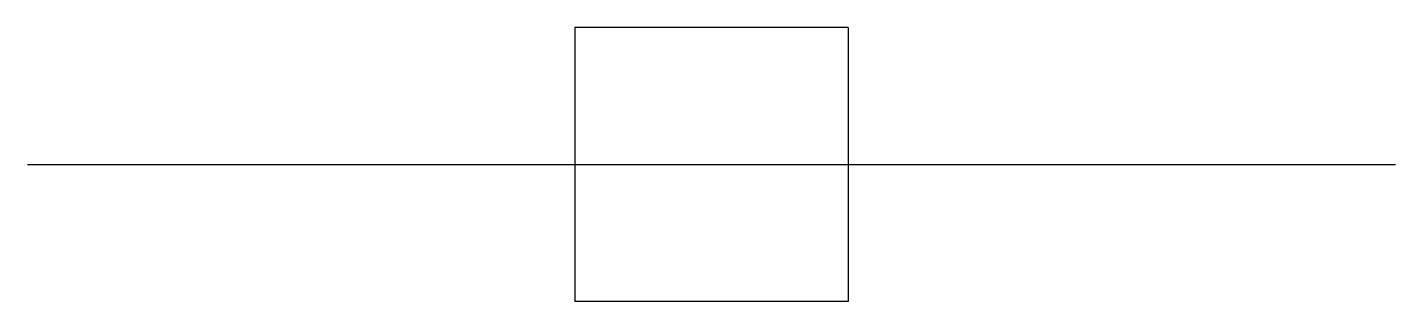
# Model space of a CAD drawing. Header units: millimetres. Extents: x -50 to 50, y -10 to 10.
import ezdxf

# ---------------------------------------------------------------- set-up
doc = ezdxf.new("R2010")
doc.units = ezdxf.units.MM
for name, color, linetype in [('Line', 7, 'CONTINUOUS'), ('Line003', 7, 'CONTINUOUS'), ('Line009', 7, 'CONTINUOUS'), ('Line012', 7, 'CONTINUOUS'), ('Line015', 7, 'CONTINUOUS')]:
    doc.layers.add(name, color=color, linetype=linetype)

msp = doc.modelspace()

# ---------------------------------------------------------------- linework, layer by layer
at = {"layer": 'Line'}
msp.add_line((-50, 0), (50, 0), dxfattribs=at)
at = {"layer": 'Line003'}
msp.add_line((-10, 10), (-10, -10), dxfattribs=at)
at = {"layer": 'Line009'}
msp.add_line((10, 10), (10, -10), dxfattribs=at)
at = {"layer": 'Line012'}
msp.add_line((10, -10), (-10, -10), dxfattribs=at)
at = {"layer": 'Line015'}
msp.add_line((10, 10), (-10, 10), dxfattribs=at)

doc.saveas('drawing.dxf')
